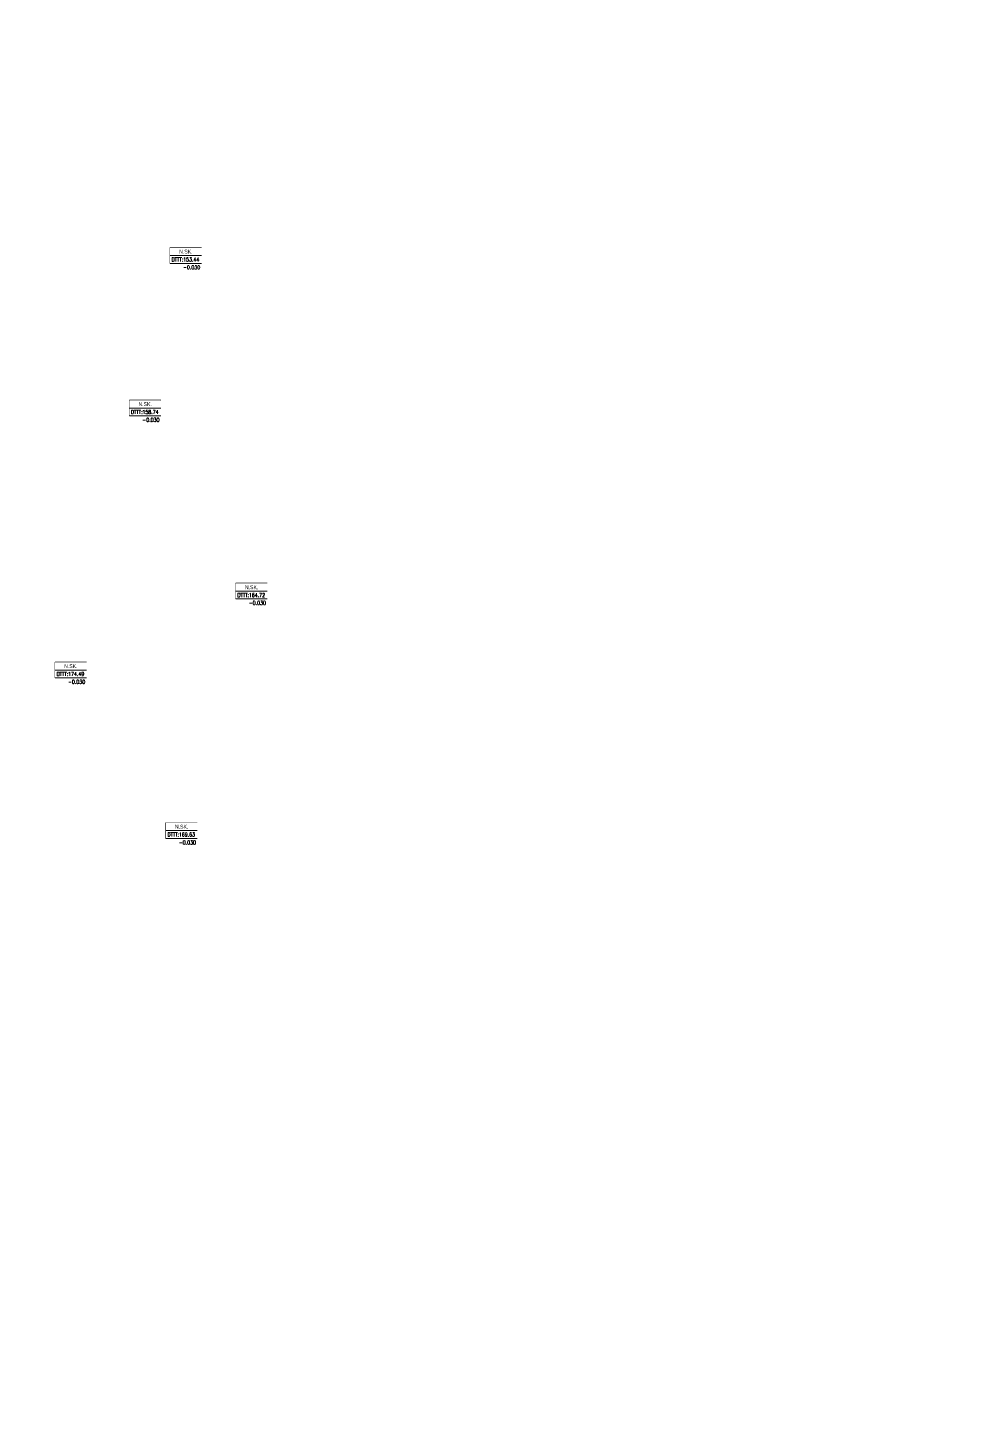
# Model space of a CAD drawing. Header units: millimetres. Extents: x -361654186 to 361255443, y -278569811 to 278836587.
# Drawn here: x -178793 to -107905, y 98092 to 202340 of the extents above; entities that cross this region are included whole.
import ezdxf
from ezdxf.enums import TextEntityAlignment as Align
from ezdxf.xclip import XClip

# ---------------------------------------------------------------- set-up
doc = ezdxf.new("R2010")
doc.units = ezdxf.units.MM
doc.header["$MEASUREMENT"] = 0
doc.header["$XCLIPFRAME"] = 0
doc.set_wipeout_variables(frame=1)
for name, color, linetype, lineweight in [('KT-Chuviet', 255, 'Continuous', 15), ('KT-Net thay', 7, 'Continuous', 15), ('KT-Net truc', 18, 'Continuous', 15)]:
    doc.layers.add(name, color=color, linetype=linetype, lineweight=lineweight)
doc.styles.add('font unicode ccu', font='arial.ttf')
doc.styles.add('ROMANS', font='ROMANS.SHX')

# ---------------------------------------------------------------- blocks, each defined once
blk = doc.blocks.new('TAG CAO DO SAN')
at = {"layer": 'KT-Net thay', "flags": 128}
blk.add_lwpolyline([(1526701.778855525, -266095.2298759429), (1526701.778855525, -266566.6584041911), (1527644.63591202, -266566.6584041911), (1527644.63591202, -266095.2298759429)], close=True, dxfattribs=at)
blk.add_wipeout([(1526701.778855525, -266095.2298759429), (1527644.6359120198, -266095.2298759429), (1527644.6359120198, -266566.65840419114), (1526701.778855525, -266566.65840419114)]).dxf.layer = 'KT-Net thay'
for points in [[(1526701.778855525, -266330.9441400666), (1527644.63591202, -266330.9441400666)], [(1526701.778855525, -266566.6584041911), (1527644.63591202, -266566.6584041911)]]:
    blk.add_lwpolyline(points, dxfattribs=at)
at = {"layer": 'KT-Chuviet', "color": 31, "style": 'ROMANS', "width": 0.75}
blk.add_text('DTTT:', height=117.8571320618522, dxfattribs=at).set_placement((1526748.92170835, -266507.8139601254))
at = {"layer": 'KT-Chuviet', "color": 31, "style": 'font unicode ccu', "width": 0.75}
blk.add_attdef('TÊNPHÒNG', text='', height=117.85713, dxfattribs=at).set_placement((1527175.308820772, -266213.4467624734), align=Align.MIDDLE_CENTER)
at = {"layer": 'KT-Chuviet', "color": 31, "ltscale": 15, "style": 'ROMANS', "width": 0.75, "flags": 8}
blk.add_attdef('CAO-DO', (1527091.943339912, -266507.7298381611), '', height=117.8571320618522, dxfattribs=at)

msp = doc.modelspace()

# ---------------------------------------------------------------- block references
at = {"layer": 'KT-Net truc'}
ref = msp.add_blockref('TAG CAO DO SAN', (-3984879.08978005, 851094.5746898572), dxfattribs=dict(at, xscale=2.5, yscale=2.5, zscale=2.5))
XClip(ref).set_block_clipping_path([(1526674.1636322693, -266566.65840419114), (1527644.6359120198, -266095.2298759429)])
ref.add_attrib('CAO-DO', '153.44', (-167149.2314302706, 184825.2500944546), dxfattribs={"layer": 'KT-Chuviet', "color": 31, "ltscale": 15, "height": 294.6428301546305, "style": 'ROMANS', "width": 0.7500000000000001})
ref.add_attrib('CAO-DO', '-0.030', (-167149.2314302706, 184235.9644341453), dxfattribs={"layer": 'KT-Chuviet', "color": 31, "ltscale": 15, "height": 294.6428301546305, "style": 'ROMANS', "width": 0.7500000000000001})
ref.add_attrib('TÊNPHÒNG', 'N.SK.', dxfattribs={"layer": 'KT-Chuviet', "color": 31, "height": 294.642825, "style": 'font unicode ccu', "width": 0.7500000000000001}).set_placement((-166940.8177281194, 185560.9577836738), align=Align.MIDDLE_CENTER)
ref = msp.add_blockref('TAG CAO DO SAN', (-3987930.08978005, 839658.5746898572), dxfattribs=dict(at, xscale=2.5, yscale=2.5, zscale=2.5))
XClip(ref).set_block_clipping_path([(1526674.1636322693, -266566.65840419114), (1527644.6359120198, -266095.2298759429)])
ref.add_attrib('CAO-DO', '158.74', (-170200.2314302706, 173389.2500944546), dxfattribs={"layer": 'KT-Chuviet', "color": 31, "ltscale": 15, "height": 294.6428301546305, "style": 'ROMANS', "width": 0.7500000000000001})
ref.add_attrib('CAO-DO', '-0.030', (-170200.2314302706, 172799.9644341453), dxfattribs={"layer": 'KT-Chuviet', "color": 31, "ltscale": 15, "height": 294.6428301546305, "style": 'ROMANS', "width": 0.7500000000000001})
ref.add_attrib('TÊNPHÒNG', 'N.SK.', dxfattribs={"layer": 'KT-Chuviet', "color": 31, "height": 294.642825, "style": 'font unicode ccu', "width": 0.7500000000000001}).set_placement((-169991.8177281194, 174124.9577836738), align=Align.MIDDLE_CENTER)
ref = msp.add_blockref('TAG CAO DO SAN', (-3979948.58978005, 825930.5746898572), dxfattribs=dict(at, xscale=2.5, yscale=2.5, zscale=2.5))
XClip(ref).set_block_clipping_path([(1526674.1636322693, -266566.65840419114), (1527644.6359120198, -266095.2298759429)])
ref.add_attrib('CAO-DO', '164.72', (-162218.7314302706, 159661.2500944546), dxfattribs={"layer": 'KT-Chuviet', "color": 31, "ltscale": 15, "height": 294.6428301546305, "style": 'ROMANS', "width": 0.7500000000000001})
ref.add_attrib('CAO-DO', '-0.030', (-162218.7314302706, 159071.9644341453), dxfattribs={"layer": 'KT-Chuviet', "color": 31, "ltscale": 15, "height": 294.6428301546305, "style": 'ROMANS', "width": 0.7500000000000001})
ref.add_attrib('TÊNPHÒNG', 'N.SK.', dxfattribs={"layer": 'KT-Chuviet', "color": 31, "height": 294.642825, "style": 'font unicode ccu', "width": 0.7500000000000001}).set_placement((-162010.3177281194, 160396.9577836738), align=Align.MIDDLE_CENTER)
ref = msp.add_blockref('TAG CAO DO SAN', (-3993502.08978005, 820013.0746898572), dxfattribs=dict(at, xscale=2.5, yscale=2.5, zscale=2.5))
XClip(ref).set_block_clipping_path([(1526674.1636322693, -266566.65840419114), (1527644.6359120198, -266095.2298759429)])
ref.add_attrib('CAO-DO', '174.49', (-175772.2314302706, 153743.7500944546), dxfattribs={"layer": 'KT-Chuviet', "color": 31, "ltscale": 15, "height": 294.6428301546305, "style": 'ROMANS', "width": 0.7500000000000001})
ref.add_attrib('CAO-DO', '-0.030', (-175772.2314302706, 153154.4644341453), dxfattribs={"layer": 'KT-Chuviet', "color": 31, "ltscale": 15, "height": 294.6428301546305, "style": 'ROMANS', "width": 0.7500000000000001})
ref.add_attrib('TÊNPHÒNG', 'N.SK.', dxfattribs={"layer": 'KT-Chuviet', "color": 31, "height": 294.642825, "style": 'font unicode ccu', "width": 0.7500000000000001}).set_placement((-175563.8177281194, 154479.4577836738), align=Align.MIDDLE_CENTER)
ref = msp.add_blockref('TAG CAO DO SAN', (-3985196.08978005, 807971.0746898572), dxfattribs=dict(at, xscale=2.5, yscale=2.5, zscale=2.5))
XClip(ref).set_block_clipping_path([(1526674.1636322693, -266566.65840419114), (1527644.6359120198, -266095.2298759429)])
ref.add_attrib('CAO-DO', '169.63', (-167466.2314302706, 141701.7500944546), dxfattribs={"layer": 'KT-Chuviet', "color": 31, "ltscale": 15, "height": 294.6428301546305, "style": 'ROMANS', "width": 0.7500000000000001})
ref.add_attrib('CAO-DO', '-0.030', (-167466.2314302706, 141112.4644341453), dxfattribs={"layer": 'KT-Chuviet', "color": 31, "ltscale": 15, "height": 294.6428301546305, "style": 'ROMANS', "width": 0.7500000000000001})
ref.add_attrib('TÊNPHÒNG', 'N.SK.', dxfattribs={"layer": 'KT-Chuviet', "color": 31, "height": 294.642825, "style": 'font unicode ccu', "width": 0.7500000000000001}).set_placement((-167257.8177281194, 142437.4577836738), align=Align.MIDDLE_CENTER)

doc.saveas('drawing.dxf')
